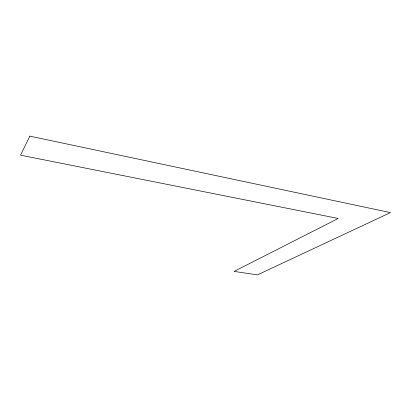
<?xml version="1.0" encoding="UTF-8"?>
<svg xmlns="http://www.w3.org/2000/svg" width="411" height="411" viewBox="0 0 411 411"><rect width="100%" height="100%" fill="white"/><g stroke="black" fill="none" stroke-linecap="round" stroke-linejoin="round"><path stroke-width="0.62" d="M29.839 136.133L20.55 155.173L338.202 218.462L234.075 271.414L257.486 274.867L390.45 212.595L29.839 136.133"/></g></svg>
